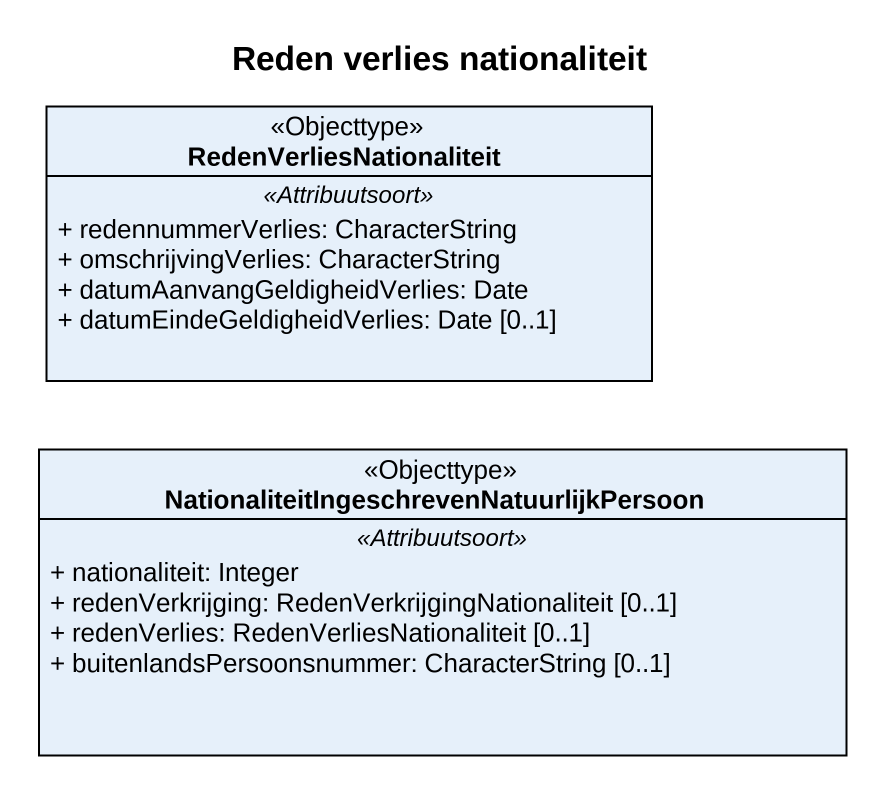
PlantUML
@startuml
title Reden verlies nationaliteit
hide circle
hide empty members
skinparam classAttributeIconSize 0
class RedenVerliesNationaliteit <<Objecttype>> {
  .. <<Attribuutsoort>> ..
  + redennummerVerlies: CharacterString
  + omschrijvingVerlies: CharacterString
  + datumAanvangGeldigheidVerlies: Date
  + datumEindeGeldigheidVerlies: Date [0..1]
}
class "NationaliteitIngeschrevenNatuurlijkPersoon" as NationaliteitIngeschrevenNat <<Objecttype>> {
  .. <<Attribuutsoort>> ..
  + nationaliteit: Integer
  + redenVerkrijging: RedenVerkrijgingNationaliteit [0..1]
  + redenVerlies: RedenVerliesNationaliteit [0..1]
  + buitenlandsPersoonsnummer: CharacterString [0..1]
}
@enduml
